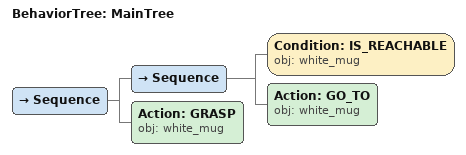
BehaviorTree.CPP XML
<root main_tree_to_execute="MainTree">
  <BehaviorTree ID="MainTree">
    <Sequence>
      <Sequence>
        <!-- Check white_mug is reachable before NAVIGATE_TO -->
        <Condition ID="IS_REACHABLE" obj="white_mug" />
        <!-- Navigate to white_mug -->
        <Action ID="GO_TO" obj="white_mug" />
      </Sequence>
      <!-- Go to white_mug -->
      <Action ID="GRASP" obj="white_mug" />
    </Sequence>
  </BehaviorTree>
</root>
